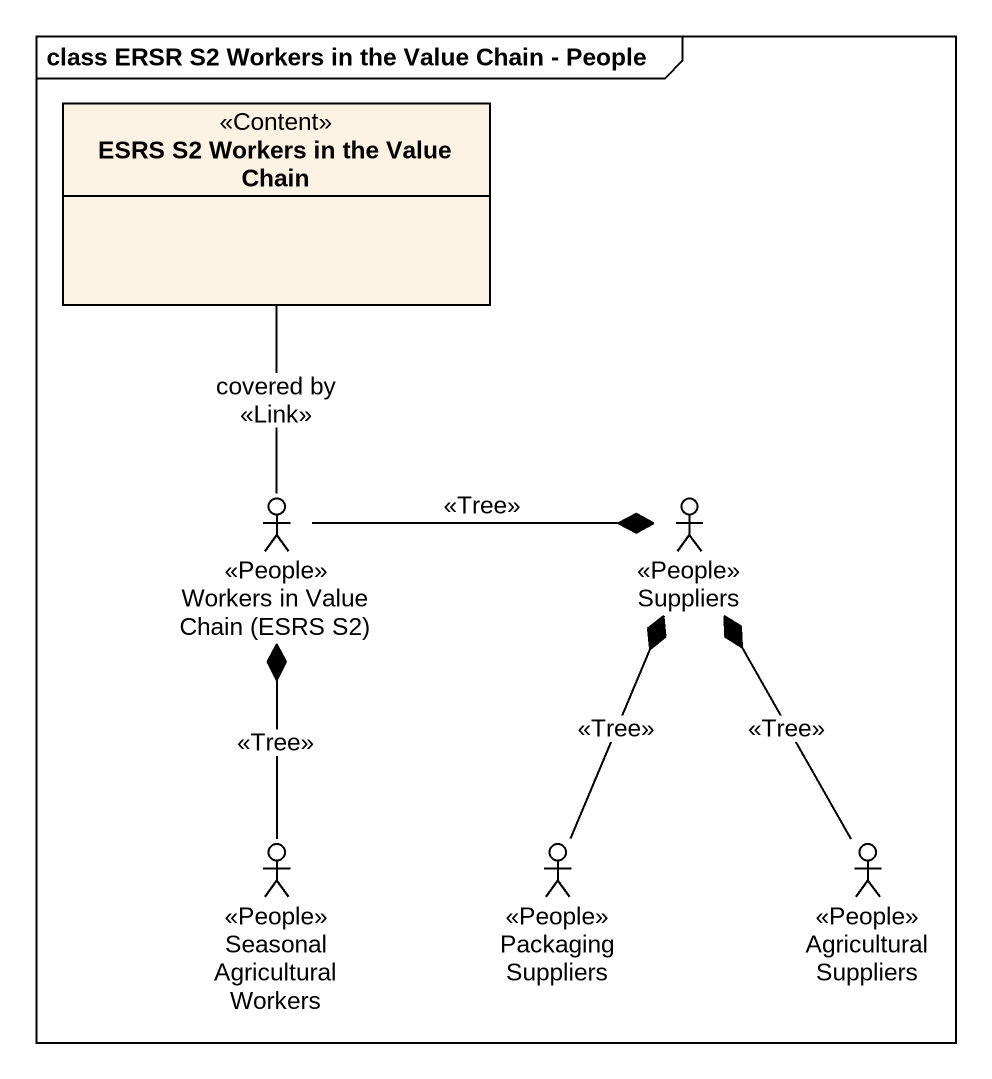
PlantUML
@startuml
mainframe class ERSR S2 Workers in the Value Chain - People
allowmixing
hide circle
hide empty members
class "ESRS S2 Workers in the Value Chain" as ESRS_S2_Workers_in_the <<Content>>
actor "Workers in Value Chain (ESRS S2)" as Workers_in_Value_Chain_ESRS <<People>>
actor Suppliers <<People>>
actor "Seasonal Agricultural Workers" as Seasonal_Agricultural <<People>>
actor "Packaging Suppliers" as Packaging_Suppliers <<People>>
actor "Agricultural Suppliers" as Agricultural_Suppliers <<People>>
Workers_in_Value_Chain_ESRS -up- ESRS_S2_Workers_in_the : covered by\n<<Link>>
Workers_in_Value_Chain_ESRS *-- Seasonal_Agricultural : <<Tree>>
Suppliers *-left- Workers_in_Value_Chain_ESRS : <<Tree>>
Suppliers *-- Packaging_Suppliers : <<Tree>>
Suppliers *-- Agricultural_Suppliers : <<Tree>>
@enduml
